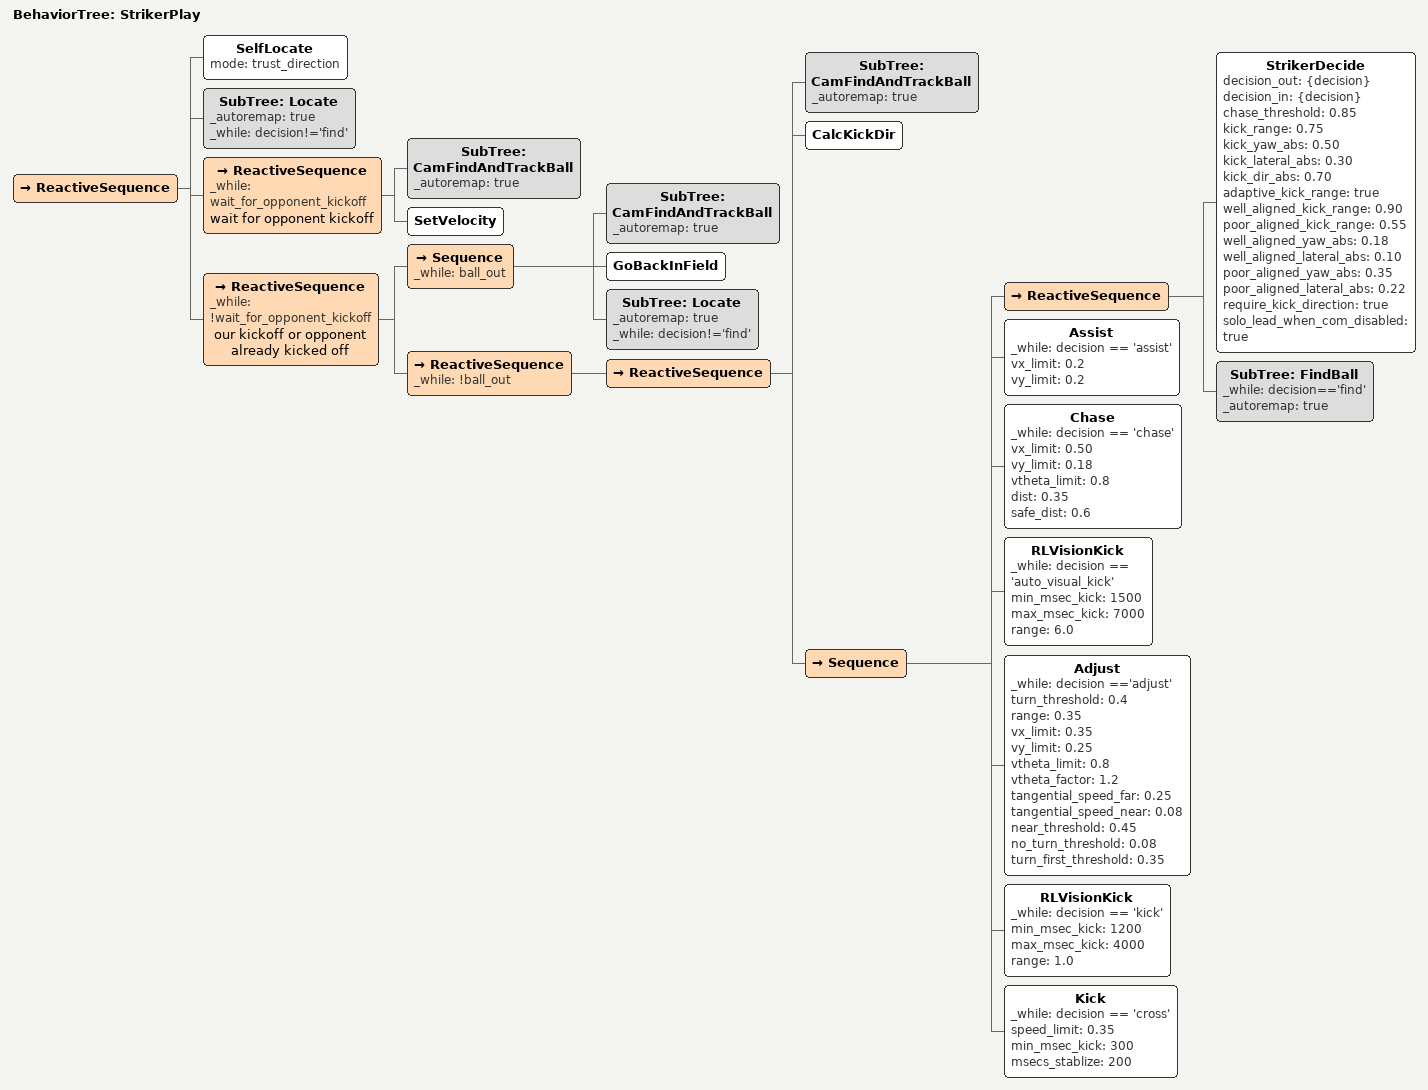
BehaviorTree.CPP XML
<root BTCPP_format="4" >
   <include path="./subtree_cam_find_and_track_ball.xml" />
   <include path="./subtree_find_ball.xml" />
   <include path="./subtree_locate.xml" />
   <BehaviorTree ID="StrikerPlay">
      <ReactiveSequence>
         <SelfLocate mode="trust_direction" />
         <SubTree ID="Locate" _autoremap="true" _while="decision!='find'" />
         <ReactiveSequence _while="wait_for_opponent_kickoff" name="wait for opponent kickoff">
            <SubTree ID="CamFindAndTrackBall" _autoremap="true" />
            <SetVelocity />
         </ReactiveSequence>
         <ReactiveSequence _while="!wait_for_opponent_kickoff" name="our kickoff or opponent already kicked off">
            <Sequence _while="ball_out">
               <SubTree ID="CamFindAndTrackBall" _autoremap="true" />
               <GoBackInField />
               <SubTree ID="Locate" _autoremap="true" _while="decision!='find'" />
            </Sequence>
            <ReactiveSequence _while="!ball_out">
               <ReactiveSequence >
                  <SubTree ID="CamFindAndTrackBall" _autoremap="true" />
                  <CalcKickDir />
                  <Sequence>
                     <ReactiveSequence>
                        <StrikerDecide decision_out="{decision}"
                                       decision_in="{decision}"
                                       chase_threshold="0.85"
                                       kick_range="0.75"
                                       kick_yaw_abs="0.50"
                                       kick_lateral_abs="0.30"
                                       kick_dir_abs="0.70"
                                       adaptive_kick_range="true"
                                       well_aligned_kick_range="0.90"
                                       poor_aligned_kick_range="0.55"
                                       well_aligned_yaw_abs="0.18"
                                       well_aligned_lateral_abs="0.10"
                                       poor_aligned_yaw_abs="0.35"
                                       poor_aligned_lateral_abs="0.22"
                                       require_kick_direction="true"
                                       solo_lead_when_com_disabled="true" />
                        <SubTree ID="FindBall" _while="decision=='find'" _autoremap="true" />
                     </ReactiveSequence>
                        <Assist _while="decision == 'assist'" vx_limit = "0.2" vy_limit="0.2" />
                        <Chase   _while="decision == 'chase'"  vx_limit="0.50"  vy_limit="0.18"  vtheta_limit="0.8"  dist="0.35" safe_dist="0.6" />
                        <RLVisionKick _while="decision == 'auto_visual_kick'" min_msec_kick="1500" max_msec_kick="7000" range="6.0"/>
                        <Adjust _while="decision =='adjust'" turn_threshold="0.4" range="0.35" vx_limit="0.35" vy_limit="0.25" vtheta_limit="0.8" vtheta_factor="1.2" tangential_speed_far="0.25" tangential_speed_near="0.08" near_threshold="0.45" no_turn_threshold="0.08" turn_first_threshold="0.35" />
                        <RLVisionKick _while="decision == 'kick'" min_msec_kick="1200" max_msec_kick="4000" range="1.0"/>
                        <Kick _while="decision == 'cross'" speed_limit="0.35" min_msec_kick="300" msecs_stablize="200"/>
                  </Sequence>
               </ReactiveSequence>
            </ReactiveSequence>
         </ReactiveSequence>
      </ReactiveSequence>
   </BehaviorTree>
</root>
